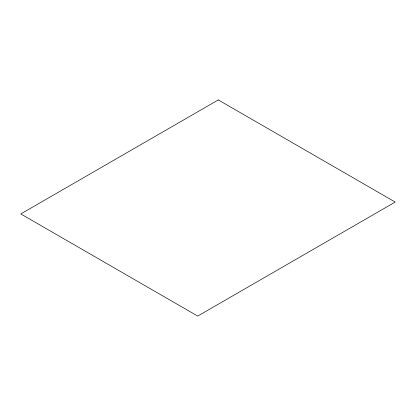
<?xml version="1.0" encoding="UTF-8"?>
<svg xmlns="http://www.w3.org/2000/svg" width="416" height="416" viewBox="0 0 416 416"><rect width="100%" height="100%" fill="white"/><g stroke="black" fill="none" stroke-linecap="round" stroke-linejoin="round"><path stroke-width="0.62" d="M218.286 99.923L20.8 213.938L197.714 316.077L395.2 202.062L218.286 99.923"/></g></svg>
